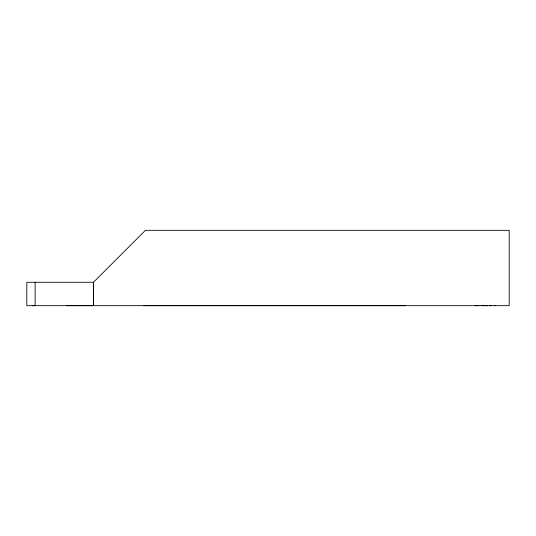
<?xml version="1.0" encoding="UTF-8"?>
<svg xmlns="http://www.w3.org/2000/svg" width="536" height="536" viewBox="0 0 536 536"><rect width="100%" height="100%" fill="white"/><g stroke="black" fill="none" stroke-linecap="round" stroke-linejoin="round"><path stroke-width="0.8" d="M93.472 305.674L93.472 282.284L26.8 282.291L26.8 305.674L93.472 305.674L93.472 282.284L145.437 230.319L509.2 230.319L509.2 305.674L66.779 305.667M32.167 305.674L34.579 305.674M143.668 305.674L405.27 305.667M475.104 305.674L476.156 305.674M477.388 305.674L478.775 305.674M481.663 305.674L482.44 305.674M483.666 305.674L487.304 305.674M489.77 305.674L491.077 305.674M494.386 305.674L495.163 305.674M35.115 282.291L35.115 305.674"/></g></svg>
